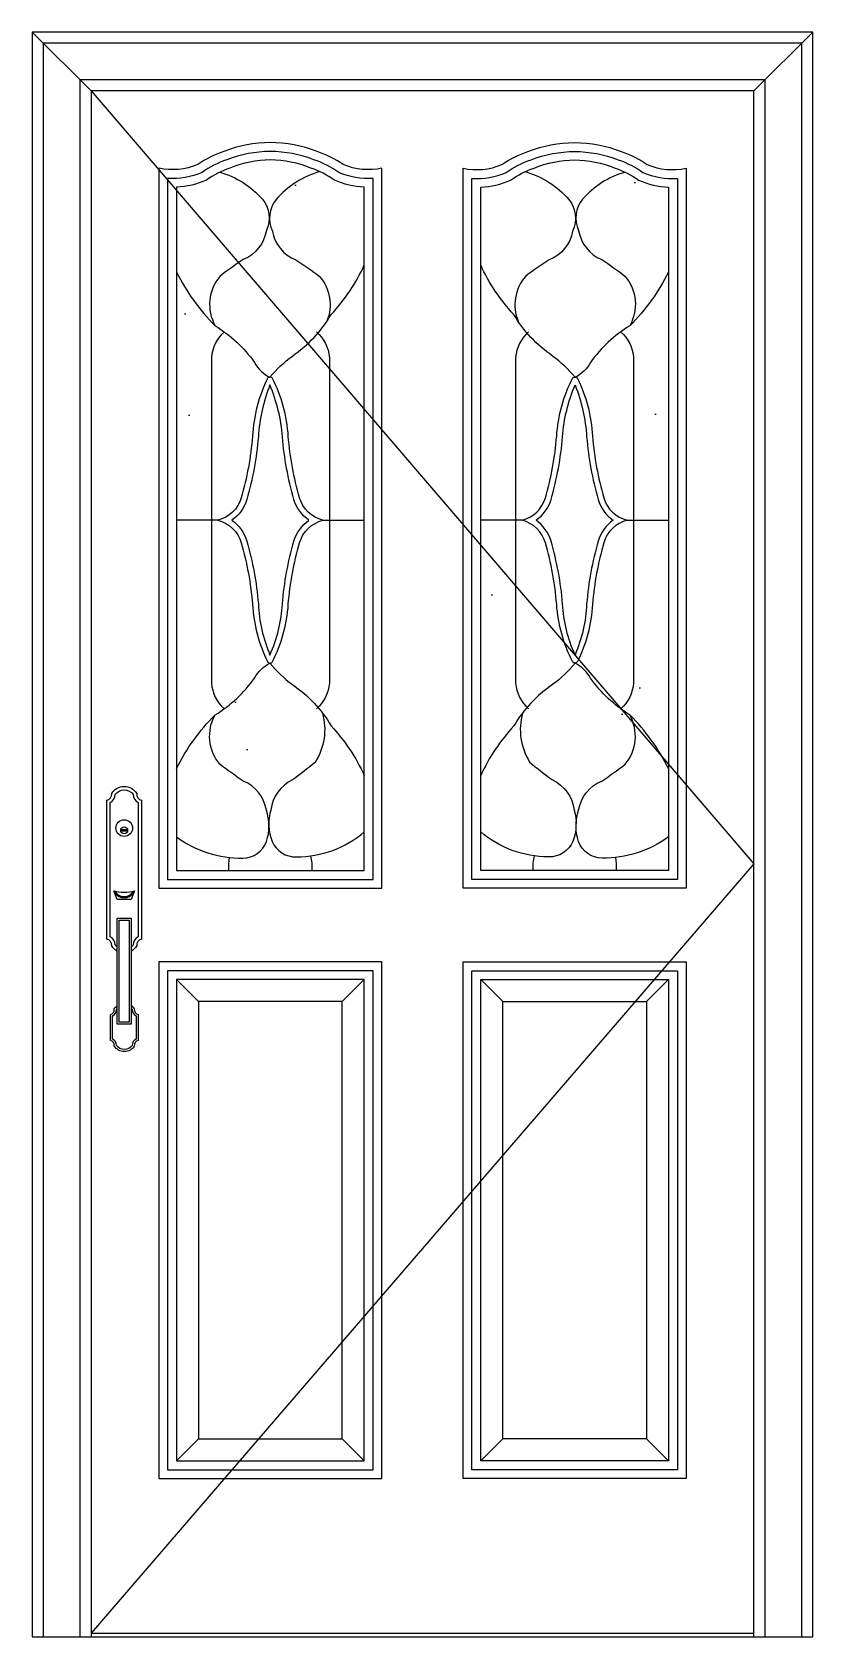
# Model space of a CAD drawing. Header units: metres. Extents: x 5411 to 6471, y 3897 to 6077.
import ezdxf

# ---------------------------------------------------------------- set-up
doc = ezdxf.new("R2010")
doc.units = ezdxf.units.M
for name, color, linetype in [('2', 2, 'Continuous'), ('3', 3, 'Continuous'), ('4', 4, 'Continuous'), ('6', 6, 'Continuous'), ('7', 7, 'Continuous'), ('BH', 3, 'Continuous')]:
    doc.layers.add(name, color=color, linetype=linetype)

msp = doc.modelspace()

# ---------------------------------------------------------------- hatches: boundary and pattern name
at = {"layer": 'BH'}
h = msp.add_hatch(dxfattribs=at)
h.set_pattern_fill('AR-SAND', scale=8)
h.paths.add_polyline_path([(5862.06, 5413.95), (5814.59, 5413.95), (5814.59, 5192.92, -0.19), (5798.95, 5159.68, -0.04), (5817.09, 5134.5, -0.08), (5862.06, 5067.15)])
h.paths.add_polyline_path([(5729.14, 5020.23, -0.07), (5732.58, 5001.51, -0.07), (5735.18, 5020.37, -0.26), (5764.71, 5061.21, 0.02), (5795.59, 5085.5, 0.21), (5805.3, 5151.86, 0.08), (5764.35, 5190.79, -0.06), (5734.01, 5219.66, 0.17), (5713.06, 5199.45, -0.1), (5659.59, 5149.65, 0.31), (5665.85, 5082.58, 0.02), (5697.8, 5059.7, -0.26)])
h.paths.add_polyline_path([(5607.06, 5076.76, -0.08), (5659.59, 5149.65, 0.02), (5672.05, 5157.96, -0.2), (5654.52, 5192.92), (5654.52, 5413.95), (5607.06, 5413.95)])
h.paths.add_polyline_path([(5607.06, 5413.95), (5654.52, 5413.95), (5654.52, 5634.98, -0.2), (5672.05, 5669.94, 0.02), (5659.59, 5678.25, -0.08), (5607.06, 5751.14)])
h.paths.add_polyline_path([(5862.06, 5760.75, -0.08), (5817.09, 5693.4, -0.04), (5798.95, 5668.22, -0.19), (5814.59, 5634.98), (5814.59, 5413.95), (5862.06, 5413.95)])
h.paths.add_polyline_path([(5862.06, 4938.11), (5862.06, 4990.89, -0.14), (5789.36, 4958.08, -0.09), (5791.22, 4938.11)])
h.paths.add_polyline_path([(5791.22, 4938.11, 0.09), (5789.36, 4958.08, -0.03), (5770.04, 4956.75, -0.31), (5736.95, 4977.78, -0.08), (5732.64, 4998.93, -0.08), (5729.29, 4977.61, -0.31), (5696.72, 4955.1, -0.03), (5678.54, 4956.05, 0.04), (5677.89, 4938.11)])
h.paths.add_polyline_path([(5811.34, 5684.41, 0.28), (5801.34, 5745.24, 0.02), (5769.11, 5767.72, -0.26), (5737.28, 5806.81, -0.29), (5742.24, 5849.49, -0.15), (5801.76, 5887.52, 0.03), (5789.54, 5892.37, 0.2), (5679.57, 5892.37, 0.03), (5666.05, 5886.91, -0.14), (5723.66, 5850.3, -0.29), (5729.14, 5807.67, -0.26), (5697.8, 5768.2, 0.02), (5665.85, 5745.33, 0.31), (5659.59, 5678.25, -0.1), (5713.06, 5628.45, 0.17), (5734.01, 5608.24, -0.06), (5764.35, 5637.11, 0.09)])
h.paths.add_polyline_path([(5697.8, 5768.2, 0.26), (5729.14, 5807.67, 0.29), (5723.66, 5850.3, 0.14), (5666.05, 5886.91, 0.04), (5647.71, 5876.09, -0.09), (5607.06, 5866.28), (5607.06, 5751.14, 0.08), (5659.59, 5678.25, -0.31), (5665.85, 5745.33, -0.02)])
h.paths.add_polyline_path([(5862.06, 5866.28, -0.09), (5821.4, 5876.09, 0.05), (5801.76, 5887.52, 0.15), (5742.24, 5849.49, 0.29), (5737.28, 5806.81, 0.26), (5769.11, 5767.72, -0.02), (5801.34, 5745.24, -0.28), (5811.34, 5684.41, 0.01), (5817.09, 5693.4, 0.08), (5862.06, 5760.75)])
h = msp.add_hatch(dxfattribs=at)
h.set_pattern_fill('AR-SAND', scale=8)
h.paths.add_polyline_path([(6020.06, 5067.15, -0.08), (6065.02, 5134.5, -0.04), (6083.16, 5159.68, -0.19), (6067.52, 5192.92), (6067.52, 5413.95), (6020.06, 5413.95)])
h.paths.add_polyline_path([(6184.31, 5059.7, 0.02), (6216.26, 5082.58, 0.31), (6222.52, 5149.65, -0.1), (6169.06, 5199.45, 0.17), (6148.1, 5219.66, -0.06), (6117.76, 5190.79, 0.08), (6076.81, 5151.86, 0.21), (6086.52, 5085.5, 0.02), (6117.4, 5061.21, -0.26), (6146.93, 5020.37, -0.07), (6149.53, 5001.51, -0.07), (6152.97, 5020.23, -0.26)])
h.paths.add_polyline_path([(6275.06, 5413.95), (6227.59, 5413.95), (6227.59, 5192.92, -0.2), (6210.06, 5157.96, 0.02), (6222.52, 5149.65, -0.08), (6275.06, 5076.76)])
h.paths.add_polyline_path([(6275.06, 5751.14, -0.08), (6222.52, 5678.25, 0.02), (6210.06, 5669.94, -0.2), (6227.59, 5634.98), (6227.59, 5413.95), (6275.06, 5413.95)])
h.paths.add_polyline_path([(6020.06, 5413.95), (6067.52, 5413.95), (6067.52, 5634.98, -0.19), (6083.16, 5668.22, -0.04), (6065.02, 5693.4, -0.08), (6020.06, 5760.75)])
h.paths.add_polyline_path([(6090.89, 4938.11, -0.09), (6092.75, 4958.08, -0.14), (6020.06, 4990.89), (6020.06, 4938.11)])
h.paths.add_polyline_path([(6204.22, 4938.11, 0.04), (6203.57, 4956.05, -0.03), (6185.39, 4955.1, -0.31), (6152.82, 4977.61, -0.08), (6149.47, 4998.93, -0.08), (6145.16, 4977.78, -0.31), (6112.07, 4956.75, -0.03), (6092.75, 4958.08, 0.09), (6090.89, 4938.11)])
h.paths.add_polyline_path([(6117.76, 5637.11, -0.06), (6148.1, 5608.24, 0.17), (6169.06, 5628.45, -0.1), (6222.52, 5678.25, 0.31), (6216.26, 5745.33, 0.02), (6184.31, 5768.2, -0.26), (6152.97, 5807.67, -0.29), (6158.45, 5850.3, -0.14), (6216.06, 5886.91, 0.03), (6202.54, 5892.37, 0.2), (6092.57, 5892.37, 0.03), (6080.35, 5887.52, -0.15), (6139.87, 5849.49, -0.29), (6144.83, 5806.81, -0.26), (6113, 5767.72, 0.02), (6080.77, 5745.24, 0.28), (6070.77, 5684.41, 0.09)])
h.paths.add_polyline_path([(6216.26, 5745.33, -0.31), (6222.52, 5678.25, 0.08), (6275.06, 5751.14), (6275.06, 5866.28, -0.09), (6234.4, 5876.09, 0.04), (6216.06, 5886.91, 0.14), (6158.45, 5850.3, 0.29), (6152.97, 5807.67, 0.26), (6184.31, 5768.2, -0.02)])
h.paths.add_polyline_path([(6020.06, 5760.75, 0.08), (6065.02, 5693.4, 0.01), (6070.77, 5684.41, -0.28), (6080.77, 5745.24, -0.02), (6113, 5767.72, 0.26), (6144.83, 5806.81, 0.29), (6139.87, 5849.49, 0.15), (6080.35, 5887.52, 0.05), (6060.71, 5876.09, -0.09), (6020.06, 5866.28)])

# ---------------------------------------------------------------- linework, layer by layer
at = {"layer": '2'}
msp.add_line((5411.06, 3897.11), (6471.06, 3897.11), dxfattribs=at)
at = {"layer": '3'}
for p, q in [((5491.06, 5997.11), (5411.06, 6077.11)), ((6391.06, 5997.11), (6471.06, 6077.11)), ((5531.43, 4993.81), (5540.67, 4993.81)), ((5531.43, 4991.93), (5540.67, 4991.93)), ((5607.06, 4790.11), (5637.06, 4760.11)), ((5832.06, 4760.11), (5862.06, 4790.11)), ((6020.06, 4790.11), (6050.06, 4760.11)), ((6245.06, 4760.11), (6275.06, 4790.11)), ((5607.06, 4136.11), (5637.06, 4166.11)), ((5832.06, 4166.11), (5862.06, 4136.11)), ((6050.06, 4166.11), (6020.06, 4136.11)), ((6245.06, 4166.11), (6275.06, 4136.11)), ((5491.06, 3902.11), (6391.06, 3902.11))]:
    msp.add_line(p, q, dxfattribs=at)
for points in [[(6456.06, 3897.11), (6456.06, 6062.11), (5426.06, 6062.11), (5426.06, 3897.11)], [(6406.06, 3897.11), (6406.06, 6012.11), (5476.06, 6012.11), (5476.06, 3897.11)], [(5491.06, 5997.11), (6391.06, 4947.11), (5491.06, 3902.11)]]:
    msp.add_lwpolyline(points, dxfattribs=at)
for points in [[(5874.06, 5878.36, -0.12), (5827.37, 5886.57, 0.07), (5793.71, 5903.63, 0.19), (5675.4, 5903.63, 0.07), (5641.74, 5886.57, -0.12), (5595.06, 5878.36), (5595.06, 4926.11), (5874.06, 4926.11)], [(6008.06, 5878.36, 0.12), (6054.74, 5886.57, -0.07), (6088.4, 5903.63, -0.19), (6206.71, 5903.63, -0.07), (6240.37, 5886.57, 0.12), (6287.06, 5878.36), (6287.06, 4926.11), (6008.06, 4926.11)], [(5734.01, 5597.86, 0.08), (5718.19, 5527.3, -0.05), (5702.61, 5442.3, -0.17), (5682.18, 5413.96, -0.17), (5702.61, 5385.6, -0.05), (5718.19, 5300.6, 0.09), (5734.01, 5230.93, 0.09), (5750.92, 5300.6, -0.05), (5766.5, 5385.6, -0.17), (5786.93, 5413.96, -0.17), (5766.5, 5442.3, -0.05), (5750.92, 5527.3, 0.08)], [(6148.1, 5597.86, -0.08), (6163.92, 5527.3, 0.05), (6179.5, 5442.3, 0.17), (6199.93, 5413.96, 0.17), (6179.5, 5385.6, 0.05), (6163.92, 5300.6, -0.09), (6148.1, 5230.93, -0.09), (6131.19, 5300.6, 0.05), (6115.61, 5385.6, 0.17), (6095.18, 5413.96, 0.17), (6115.61, 5442.3, 0.05), (6131.19, 5527.3, -0.08)]]:
    msp.add_lwpolyline(points, format="xyb", close=True, dxfattribs=at)
for points in [[(5526.63, 4834.22, -0.06), (5523.87, 4837.03, 0.26), (5517.2, 4848.28), (5517.2, 5030.41, 0.26), (5523.87, 5041.66, -0.5), (5548.23, 5041.66, 0.26), (5554.9, 5030.41), (5554.9, 4848.28, 0.26), (5548.23, 4837.03, -0.06), (5545.47, 4834.22, -0.06)], [(5523.74, 4910.19, 0.2), (5532.5, 4903.06), (5539.6, 4903.06, 0.2), (5548.36, 4910.19, 0.19)], [(5545.47, 4751.16, -0.04), (5546.91, 4749.48, 0.29), (5552.25, 4740.73), (5552.25, 4709.31, 0.29), (5546.91, 4700.56, -0.51), (5525.54, 4700.56, 0.29), (5520.2, 4709.31), (5520.2, 4740.73, 0.29), (5525.54, 4749.48, -0.03), (5526.63, 4750.8, -0.03)]]:
    msp.add_lwpolyline(points, format="xyb", dxfattribs=at)
for points in [[(5529.45, 4732.34), (5529.45, 4870.55), (5542.65, 4870.55), (5542.65, 4732.34)], [(5595.06, 4124.11), (5874.06, 4124.11), (5874.06, 4802.11), (5595.06, 4802.11)], [(6287.06, 4124.11), (6008.06, 4124.11), (6008.06, 4802.11), (6287.06, 4802.11)]]:
    msp.add_lwpolyline(points, close=True, dxfattribs=at)
msp.add_circle((5536.05, 4992.87), 4.71, dxfattribs=at)
at = {"layer": '4'}
msp.add_lwpolyline([(6471.06, 3897.11), (6471.06, 6077.11), (5411.06, 6077.11), (5411.06, 3897.11)], dxfattribs=at)
for points in [[(5730.86, 5607.52, 0.1), (5710.22, 5527.99, -0.05), (5694.92, 5444.52, -0.27), (5663.15, 5413.95, -0.27), (5694.92, 5383.38, -0.05), (5710.22, 5299.91, 0.1), (5730.86, 5221.27, 0.51), (5737.16, 5221.27, 0.1), (5758.89, 5299.91, -0.05), (5774.19, 5383.38, -0.27), (5805.96, 5413.95, -0.27), (5774.19, 5444.52, -0.05), (5758.89, 5527.99, 0.1), (5737.16, 5607.52, 0.23)], [(6151.25, 5607.52, -0.1), (6171.89, 5527.99, 0.05), (6187.19, 5444.52, 0.27), (6218.96, 5413.95, 0.27), (6187.19, 5383.38, 0.05), (6171.89, 5299.91, -0.1), (6151.25, 5221.27, -0.51), (6144.95, 5221.27, -0.1), (6123.22, 5299.91, 0.05), (6107.92, 5383.38, 0.27), (6076.15, 5413.95, 0.27), (6107.92, 5444.52, 0.05), (6123.22, 5527.99, -0.1), (6144.95, 5607.52, -0.23)]]:
    msp.add_lwpolyline(points, format="xyb", close=True, dxfattribs=at)
at = {"layer": '6'}
for p, q in [((5663.15, 5413.95), (5607.06, 5413.95)), ((5805.96, 5413.95), (5862.06, 5413.95)), ((6076.15, 5413.95), (6020.06, 5413.95)), ((6218.96, 5413.95), (6275.06, 5413.95))]:
    msp.add_line(p, q, dxfattribs=at)
for points in [[(5666.05, 5886.91, -0.14), (5723.66, 5850.3, -0.29), (5729.14, 5807.67, -0.26), (5697.8, 5768.2, 0.02), (5665.85, 5745.33, 0.31), (5659.59, 5678.25, 0.31)], [(5801.76, 5887.52, 0.15), (5742.24, 5849.49, 0.29), (5737.28, 5806.81, 0.26), (5769.11, 5767.72, -0.02), (5801.34, 5745.24, -0.28), (5811.34, 5684.41, -0.28)], [(6080.35, 5887.52, -0.15), (6139.87, 5849.49, -0.29), (6144.83, 5806.81, -0.26), (6113, 5767.72, 0.02), (6080.77, 5745.24, 0.28), (6070.77, 5684.41, 0.28)], [(6216.06, 5886.91, 0.14), (6158.45, 5850.3, 0.29), (6152.97, 5807.67, 0.26), (6184.31, 5768.2, -0.02), (6216.26, 5745.33, -0.31), (6222.52, 5678.25, -0.31)], [(5607.06, 5751.14, 0.08), (5659.59, 5678.25, -0.1), (5713.06, 5628.45, 0.17), (5734.01, 5608.24, -0.06), (5764.35, 5637.11, 0.11), (5817.09, 5693.4, 0.08), (5862.06, 5760.75, 0.08)], [(6275.06, 5751.14, -0.08), (6222.52, 5678.25, 0.1), (6169.06, 5628.45, -0.17), (6148.1, 5608.24, 0.06), (6117.76, 5637.11, -0.11), (6065.02, 5693.4, -0.08), (6020.06, 5760.75, -0.08)], [(5672.05, 5669.94, 0.2), (5654.52, 5634.98), (5654.52, 5192.92, 0.2), (5672.05, 5157.96, 0.2)], [(5797.06, 5669.94, -0.2), (5814.59, 5634.98), (5814.59, 5192.92, -0.2), (5797.06, 5157.96, -0.2)], [(6085.05, 5669.94, 0.2), (6067.52, 5634.98), (6067.52, 5192.92, 0.2), (6085.05, 5157.96, 0.2)], [(6210.06, 5669.94, -0.2), (6227.59, 5634.98), (6227.59, 5192.92, -0.2), (6210.06, 5157.96, -0.2)], [(5607.06, 5076.76, -0.08), (5659.59, 5149.65, 0.1), (5713.06, 5199.45, -0.17), (5734.01, 5219.66, 0.06), (5764.35, 5190.79, -0.11), (5817.09, 5134.5, -0.08), (5862.06, 5067.15, -0.08)], [(6275.06, 5076.76, 0.08), (6222.52, 5149.65, -0.1), (6169.06, 5199.45, 0.17), (6148.1, 5219.66, -0.06), (6117.76, 5190.79, 0.11), (6065.02, 5134.5, 0.08), (6020.06, 5067.15, 0.08)], [(5607.06, 4983.84, 0.16), (5697.19, 4955.1, 0.31), (5729.29, 4977.61, 0.16), (5729.14, 5020.23, 0.26), (5697.8, 5059.7, -0.02), (5665.85, 5082.58, -0.31), (5659.59, 5149.65)], [(5805.3, 5151.86, -0.21), (5795.59, 5085.5, -0.02), (5764.71, 5061.21, 0.26), (5735.18, 5020.37, 0.16), (5736.95, 4977.78, 0.31), (5770.04, 4956.75, 0.18), (5862.06, 4990.89)], [(6076.81, 5151.86, 0.21), (6086.52, 5085.5, 0.02), (6117.4, 5061.21, -0.26), (6146.93, 5020.37, -0.16), (6145.16, 4977.78, -0.31), (6112.07, 4956.75, -0.18), (6020.06, 4990.89)], [(6275.06, 4983.84, -0.16), (6184.93, 4955.1, -0.31), (6152.82, 4977.61, -0.16), (6152.97, 5020.23, -0.26), (6184.31, 5059.7, 0.02), (6216.26, 5082.58, 0.31), (6222.52, 5149.65)]]:
    msp.add_lwpolyline(points, format="xyb", dxfattribs=at)
for centre, radius, start, end in [((5795.42, 4942.82), 117.62, 173.54, 182.3), ((5732.54, 4942.73), 58.86, 355.5, 15.11), ((6149.57, 4942.73), 58.86, 164.89, 184.5), ((6086.69, 4942.82), 117.62, 357.7, 6.46)]:
    msp.add_arc(centre, radius, start, end, dxfattribs=at)
at = {"layer": '7'}
msp.add_lwpolyline([(6391.06, 3897.11), (6391.06, 5997.11), (5491.06, 5997.11), (5491.06, 3897.11)], dxfattribs=at)
for points in [[(5886.06, 5892.11, -0.15), (5833.23, 5897.11, 0.07), (5797.88, 5914.89, 0.19), (5671.23, 5914.89, 0.07), (5635.88, 5897.11, -0.15), (5583.06, 5892.11), (5583.06, 4914.11), (5886.06, 4914.11)], [(5996.06, 5892.11, 0.15), (6048.88, 5897.11, -0.07), (6084.23, 5914.89, -0.19), (6210.88, 5914.89, -0.07), (6246.23, 5897.11, 0.15), (6299.06, 5892.11), (6299.06, 4914.11), (5996.06, 4914.11)], [(5862.06, 5866.28, -0.09), (5821.4, 5876.09, 0.07), (5789.54, 5892.37, 0.2), (5679.57, 5892.37, 0.07), (5647.71, 5876.09, -0.09), (5607.06, 5866.28), (5607.06, 4938.11), (5862.06, 4938.11)], [(6020.06, 5866.28, 0.09), (6060.71, 5876.09, -0.07), (6092.57, 5892.37, -0.2), (6202.54, 5892.37, -0.07), (6234.4, 5876.09, 0.09), (6275.06, 5866.28), (6275.06, 4938.11), (6020.06, 4938.11)], [(5521.91, 4910.71, 0.15), (5550.19, 4910.71), (5545.47, 4898.82), (5526.63, 4898.82)]]:
    msp.add_lwpolyline(points, format="xyb", close=True, dxfattribs=at)
for points in [[(5526.63, 4828.62, -0.13), (5519.09, 4835.68, 0.39), (5512.49, 4845.1), (5512.49, 5033.58, 0.39), (5519.09, 5043.01, -0.56), (5553.01, 5043.01, 0.39), (5559.61, 5033.58), (5559.61, 4845.1, 0.39), (5553.01, 4835.68, -0.13), (5545.47, 4828.62, -0.13)], [(5521.91, 4910.71, 0.22), (5532.3, 4901.65), (5539.8, 4901.65, 0.22), (5550.19, 4910.71, 0.22)], [(5545.47, 4754.84, -0.1), (5549.8, 4750.25, 0.39), (5555.07, 4742.71), (5555.07, 4707.33, 0.39), (5549.8, 4699.8, -0.56), (5522.65, 4699.8, 0.39), (5517.38, 4707.33), (5517.38, 4742.71, 0.39), (5522.65, 4750.25, -0.09), (5526.63, 4754.58, -0.09)]]:
    msp.add_lwpolyline(points, format="xyb", dxfattribs=at)
for points in [[(5526.63, 4729.52), (5526.63, 4873.37), (5545.47, 4873.37), (5545.47, 4729.52)], [(5583.06, 4112.11), (5886.06, 4112.11), (5886.06, 4814.11), (5583.06, 4814.11)], [(6299.06, 4112.11), (5996.06, 4112.11), (5996.06, 4814.11), (6299.06, 4814.11)], [(5607.06, 4136.11), (5862.06, 4136.11), (5862.06, 4790.11), (5607.06, 4790.11)], [(6275.06, 4136.11), (6020.06, 4136.11), (6020.06, 4790.11), (6275.06, 4790.11)], [(5637.06, 4166.11), (5832.06, 4166.11), (5832.06, 4760.11), (5637.06, 4760.11)], [(6245.06, 4166.11), (6050.06, 4166.11), (6050.06, 4760.11), (6245.06, 4760.11)]]:
    msp.add_lwpolyline(points, close=True, dxfattribs=at)
msp.add_circle((5536.05, 4995.89), 11.31, dxfattribs=at)

doc.saveas('drawing.dxf')
